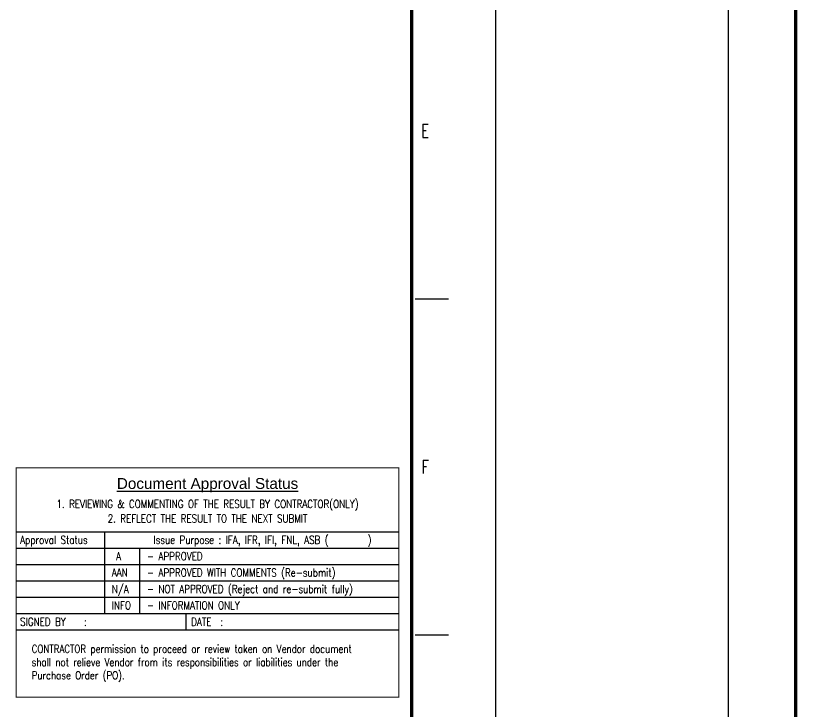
# Model space of a CAD drawing. Header units: millimetres. Extents: x 0 to 134087, y -49114 to 20834.
# Drawn here: x 87558 to 91672, y -45291 to -41629 of the extents above; entities that cross this region are included whole.
import ezdxf
from ezdxf.enums import TextEntityAlignment as Align

# ---------------------------------------------------------------- set-up
doc = ezdxf.new("R2010")
doc.units = ezdxf.units.MM
doc.header["$LTSCALE"] = 35
doc.layers.add('Dim-W', color=7, linetype='Continuous')
doc.styles.add('Arial', font='arial.ttf', dxfattribs={"height": 0.2})
doc.styles.add('ROMANS', font='ROMANS.shx', dxfattribs={"width": 0.8})

# ---------------------------------------------------------------- blocks, each defined once
blk = doc.blocks.new('TITLE')
at = {"color": 7}
for p, q in [((0, 0), (0, 594.85)), ((841, 0), (841, 594.85)), ((824.02, 230.41), (831.1, 230.41)), ((824.02, 159.68), (831.1, 159.68))]:
    blk.add_line(p, q, dxfattribs=at)
at = {"color": 7, "const_width": 0.707}
for points in [[(14.15, 577.17), (14.15, 17.68)], [(823.32, 17.33), (823.32, 577.17)]]:
    blk.add_lwpolyline(points, dxfattribs=at)
at = {"color": 7, "style": 'ROMANS', "width": 0.7}
for s, p in [('E', (826.15, 265.77)), ('F', (826.15, 195.04))]:
    blk.add_text(s, height=2.83, dxfattribs=at).set_placement(p, align=Align.MIDDLE)
blk = doc.blocks.new('STAMP')
for p, q in [((-11045, 4772), (0, 4772)), ((-8497, 4772), (-8497, 2410)), ((-11045, 4300), (0, 4300)), ((-7481, 4300), (-7481, 2410)), ((-11045, 3827), (0, 3827)), ((-11045, 3355), (0, 3355)), ((-11045, 2882), (0, 2882)), ((-11045, 2410), (0, 2410)), ((-6151, 2410), (-6151, 1937)), ((-11045, 1937), (0, 1937))]:
    blk.add_line(p, q)
at = {"const_width": 30}
blk.add_lwpolyline([(-11045, 0), (-11045, 6612), (0, 6612), (0, 0)], close=True, dxfattribs=at)
at = {"style": 'Arial'}
blk.add_text('%%UDocument Approval Status', height=315, dxfattribs=at).set_placement((-5522, 6164), align=Align.MIDDLE_CENTER)
at = {"style": 'ROMANS', "width": 0.8}
for s, p in [('1. REVIEWING & COMMENTING OF THE RESULT BY CONTRACTOR(ONLY)', (-5522, 5572)), ('2. REFLECT THE RESULT TO THE NEXT SUBMIT', (-5522, 5152)), ('   Issue Purpose : IFA, IFR, IFI, FNL, ASB (     )', (-4143, 4536))]:
    blk.add_text(s, height=231, dxfattribs=at).set_placement(p, align=Align.MIDDLE_CENTER)
for s, p in [('Approval Status', (-10929, 4536)), (' A', (-8286, 4063)), ('  - APPROVED', (-7524, 4063)), ('AAN', (-8286, 3591)), ('  - APPROVED WITH COMMENTS (Re-submit)', (-7524, 3591)), ('N/A', (-8286, 3118)), ('  - NOT APPROVED (Reject and re-submit fully)', (-7524, 3118)), ('INFO', (-8286, 2646)), ('  - INFORMATION ONLY', (-7524, 2646)), ('SIGNED BY   :', (-10929, 2173)), ('DATE  :', (-5993, 2173))]:
    blk.add_text(s, height=231, dxfattribs=at).set_placement(p, align=Align.MIDDLE_LEFT)
at = {"insert": (-10597, 1505), "char_height": 228.9, "width": 10455.72, "attachment_point": 1, "style": 'ROMANS'}
blk.add_mtext('CONTRACTOR permission to proceed or review taken on Vendor document shall not relieve Vendor from its responsibilities or liabilities under the Purchase Order (PO).', dxfattribs=at)

msp = doc.modelspace()

# ---------------------------------------------------------------- block references
at = {"linetype": 'ByBlock', "xscale": 24.99999999749996, "yscale": 24.99999999749996, "zscale": 24.99999999749996}
for p in [(69059.5942, -48879.4503), (91309.6951, -48879.4503)]:
    msp.add_blockref('TITLE', p, dxfattribs=at)
at = {"layer": 'Dim-W', "xscale": 0.1823568658999914, "yscale": 0.1823568658999914, "zscale": 0.1823568658999914}
msp.add_blockref('STAMP', (89575.1213, -45215.3169), dxfattribs=at)

doc.saveas('drawing.dxf')
